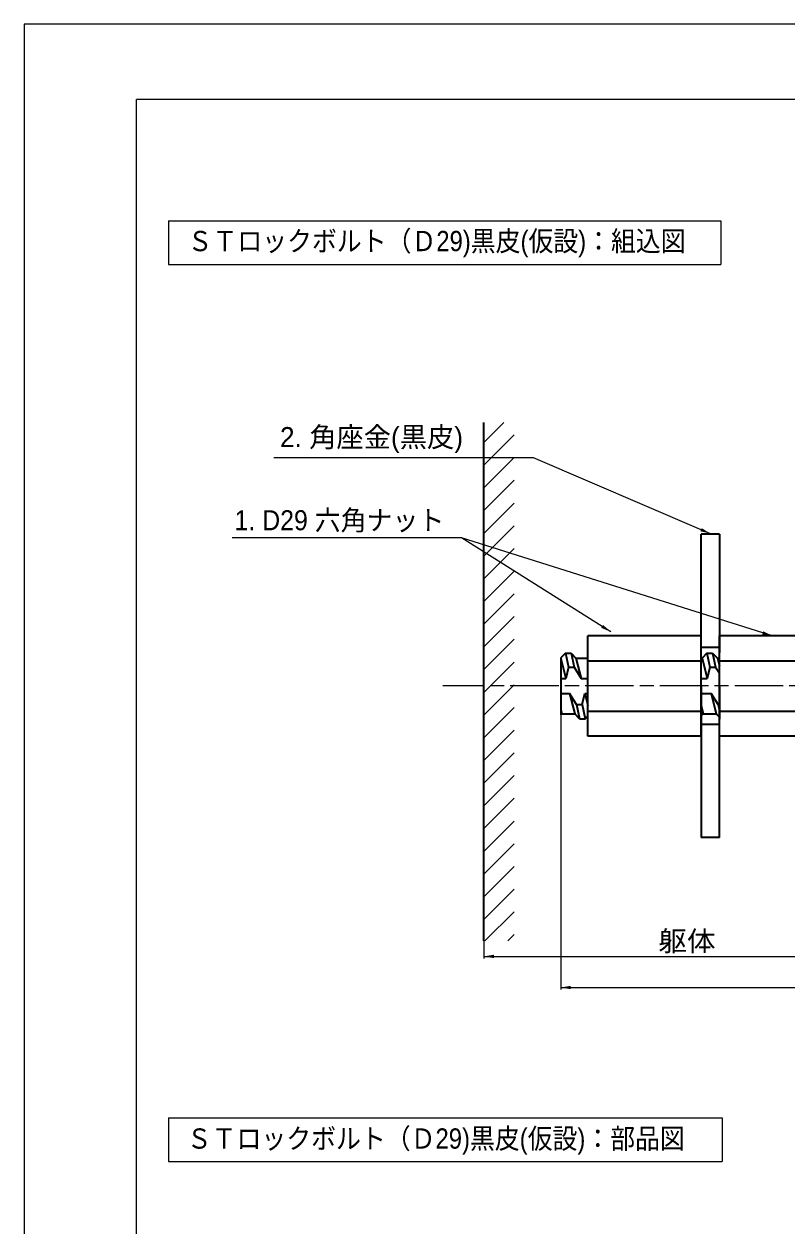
# Model space of a CAD drawing. Units: millimetres at full size, sheet at 1:2; details may follow other scales. Extents: x 212 to 1894, y 2197 to 3385.
# Drawn here: x 212 to 589, y 2791 to 3385 of the extents above; entities that cross this region are included whole.
import ezdxf
from ezdxf.enums import TextEntityAlignment as Align

# ---------------------------------------------------------------- set-up
doc = ezdxf.new("R2010")
doc.units = ezdxf.units.MM
doc.header["$LTSCALE"] = 2
doc.linetypes.add('CHAIN', pattern=[18.5, 12, -1.5, 3.5, -1.5])
for name, color, linetype, lineweight in [('1 外形線', 7, 'Continuous', 35), ('2 細い実線', 3, 'Continuous', 20), ('4 中心線', 1, 'CHAIN', 18), ('6寸法線', 4, 'Continuous', 13), ('7 枠・タイトル', 7, 'Continuous', 13), ('Defpoints_2', 7, 'Continuous', 13)]:
    doc.layers.add(name, color=color, linetype=linetype, lineweight=lineweight)
doc.styles.add('ＭＳ Ｐゴシック', font='')
doc.styles.get('ＭＳ Ｐゴシック').set_extended_font_data('MS PGothic')

# ---------------------------------------------------------------- blocks, each defined once
blk = doc.blocks.new('filled_arrow')
at = {"color": 0, "linetype": 'Continuous', "lineweight": -2}
blk.add_solid([(7.5, 1.25), (0, 0), (7.5, -1.25)], dxfattribs=at)

msp = doc.modelspace()

# ---------------------------------------------------------------- hatches: boundary and pattern name
at = {"layer": '2 細い実線'}
h = msp.add_hatch(dxfattribs=at)
h.set_pattern_fill('USER', color=256, style=0, pattern_type=2)
h.set_pattern_definition([(45, (209.944, 2196.967), (-5.61266, 5.61266), [])])
h.paths.add_polyline_path([(454.037, 3059.349), (454.037, 3057.859), (454.037, 3056.349), (454.037, 3048.499), (454.038, 2931.806), (439.038, 2931.806), (439.037, 3057.859), (439.036, 3188.124), (454.036, 3188.124), (454.037, 3067.199)])

# ---------------------------------------------------------------- linework, layer by layer
at = {"layer": '1 外形線'}
for p, q in [((439.038, 2931.806), (439.036, 3188.124)), ((546.593, 3074.36), (546.595, 3132.872)), ((555.595, 3132.872), (546.595, 3132.872)), ((555.595, 3132.872), (555.593, 3074.36)), ((490.593, 3033.034), (490.593, 3082.687)), ((546.593, 3082.687), (490.593, 3082.687)), ((546.593, 3033.034), (546.593, 3082.687)), ((555.592, 3033.034), (555.592, 3082.686)), ((611.592, 3082.686), (555.592, 3082.686)), ((479.428, 3074.06), (477.08, 3071.713)), ((477.08, 3071.713), (477.081, 3043.514)), ((477.08, 3071.453), (479.594, 3061.541)), ((479.428, 3074.06), (480.929, 3067.11)), ((479.428, 3074.06), (482.228, 3074.06)), ((482.228, 3074.06), (483.729, 3067.11)), ((482.228, 3074.06), (484.628, 3071.66)), ((484.628, 3071.66), (487.194, 3061.541)), ((484.628, 3071.66), (490.593, 3071.66)), ((555.593, 3076.86), (546.593, 3076.86)), ((546.593, 3057.86), (546.593, 3074.323)), ((546.593, 3071.66), (547.028, 3071.66)), ((549.428, 3074.06), (547.028, 3071.66)), ((547.028, 3071.66), (549.594, 3061.541)), ((549.428, 3074.06), (550.929, 3067.11)), ((549.428, 3074.06), (552.228, 3074.06)), ((552.228, 3074.06), (553.729, 3067.11)), ((552.228, 3074.06), (554.628, 3071.66)), ((554.628, 3071.66), (555.592, 3067.857)), ((554.628, 3071.66), (555.593, 3071.66)), ((555.592, 3057.86), (555.593, 3074.323)), ((480.929, 3067.11), (479.594, 3061.541)), ((480.929, 3067.11), (483.729, 3067.11)), ((483.729, 3067.11), (487.194, 3061.541)), ((490.593, 3070.273), (546.593, 3070.273)), ((550.929, 3067.11), (549.594, 3061.541)), ((550.929, 3067.11), (553.729, 3067.11)), ((553.729, 3067.11), (555.592, 3064.116)), ((555.592, 3070.273), (611.592, 3070.273)), ((477.081, 3061.541), (479.594, 3061.541)), ((487.194, 3061.541), (490.593, 3061.541)), ((546.593, 3061.541), (549.594, 3061.541)), ((477.081, 3054.179), (481.461, 3054.179)), ((484.926, 3048.611), (481.461, 3054.179)), ((481.461, 3054.179), (484.028, 3044.06)), ((487.726, 3048.611), (489.061, 3054.179)), ((489.061, 3054.179), (490.593, 3048.142)), ((489.061, 3054.179), (490.593, 3054.179)), ((546.593, 3057.86), (546.593, 3041.398)), ((546.593, 3054.179), (551.461, 3054.179)), ((554.926, 3048.611), (551.461, 3054.179)), ((551.461, 3054.179), (554.028, 3044.06)), ((555.592, 3057.86), (555.592, 3041.398)), ((484.926, 3048.611), (487.726, 3048.611)), ((484.926, 3048.611), (486.428, 3041.66)), ((487.726, 3048.611), (489.228, 3041.66)), ((546.593, 3048.142), (547.628, 3044.06)), ((554.926, 3048.611), (555.592, 3048.611)), ((554.926, 3048.611), (555.592, 3045.53)), ((477.081, 3046.216), (477.628, 3044.06)), ((477.081, 3043.514), (477.628, 3044.06)), ((477.628, 3044.06), (484.028, 3044.06)), ((486.428, 3041.66), (484.028, 3044.06)), ((486.428, 3041.66), (489.228, 3041.66)), ((489.228, 3041.66), (490.593, 3043.025)), ((490.593, 3045.447), (546.593, 3045.447)), ((546.592, 3041.36), (546.591, 2982.872)), ((546.593, 3043.025), (547.628, 3044.06)), ((547.628, 3044.06), (554.028, 3044.06)), ((555.592, 3042.496), (554.028, 3044.06)), ((555.591, 2982.872), (555.592, 3041.36)), ((555.592, 3045.447), (611.592, 3045.447)), ((555.592, 3038.86), (546.592, 3038.86)), ((546.593, 3033.034), (490.593, 3033.034)), ((611.592, 3033.034), (555.592, 3033.034)), ((555.591, 2982.872), (546.591, 2982.872))]:
    msp.add_line(p, q, dxfattribs=at)
at = {"layer": '4 中心線'}
msp.add_line((1660.15, 3057.86), (418.746, 3057.86), dxfattribs=at)
at = {"layer": '6寸法線'}
for p, q in [((477.081, 3043.451), (477.081, 2907.818)), ((439.038, 2931.744), (439.038, 2923.182)), ((439.038, 2924.182), (640.042, 2924.182)), ((477.081, 2908.818), (1621.828, 2908.818))]:
    msp.add_line(p, q, dxfattribs=at)
for points in [[(551.103, 3133.101), (546.506, 3135.069), (463.647, 3170.54), (335.214, 3170.54)], [(501.826, 3084.609), (497.593, 3087.271), (427.976, 3131.059), (314.694, 3131.059)], [(581.805, 3082.564), (577.036, 3084.068), (427.976, 3131.059)]]:
    msp.add_lwpolyline(points, dxfattribs=at)
at = {"layer": '7 枠・タイトル'}
for p, q in [((1838.02, 3347.745), (267.324, 3347.745)), ((267.324, 2234.192), (267.324, 3347.745)), ((283.161, 3287.665), (283.161, 3266.093)), ((283.161, 3287.665), (556.333, 3287.665)), ((556.333, 3287.665), (556.333, 3266.093)), ((283.161, 3266.093), (556.333, 3266.093)), ((283.161, 2844.328), (556.887, 2844.328)), ((283.161, 2844.328), (283.161, 2822.757)), ((556.887, 2844.328), (556.887, 2822.757)), ((283.161, 2822.757), (556.887, 2822.757))]:
    msp.add_line(p, q, dxfattribs=at)
at = {"layer": 'Defpoints_2'}
msp.add_lwpolyline([(211.672, 2196.969), (1893.672, 2196.969), (1893.672, 3384.969), (211.672, 3384.969)], close=True, dxfattribs=at)

# ---------------------------------------------------------------- block references
at = {"layer": '6寸法線', "xscale": 0.667, "yscale": 0.667}
for p, rotation in [((551.103, 3133.101), 156.8), ((501.826, 3084.609), 147.8), ((581.805, 3082.564), 162.5)]:
    msp.add_blockref('filled_arrow', p, dxfattribs=dict(at, rotation=rotation))
for p in [(439.038, 2924.182), (477.081, 2908.818)]:
    msp.add_blockref('filled_arrow', p, dxfattribs=at)

# ---------------------------------------------------------------- texts
at = {"layer": '6寸法線', "color": 7, "style": 'ＭＳ Ｐゴシック'}
msp.add_text('2. 角座金(黒皮)', height=9.897, dxfattribs=at).set_placement((338.269, 3172.916), align=Align.BOTTOM_LEFT)
at = {"layer": '6寸法線', "color": 7, "style": 'ＭＳ Ｐゴシック', "width": 0.95}
msp.add_text('1. D29 六角ナット', height=9.897, dxfattribs=at).set_placement((315.789, 3131.823), align=Align.BOTTOM_LEFT)
at = {"layer": '6寸法線', "style": 'ＭＳ Ｐゴシック', "width": 1.05}
msp.add_text('躯体', height=9.897, dxfattribs=at).set_placement((539.54, 2931.773), align=Align.MIDDLE_CENTER)
at = {"layer": '7 枠・タイトル', "style": 'ＭＳ Ｐゴシック', "width": 0.9}
for s, p in [('ＳＴロックボルト（Ｄ29)黒皮(仮設)：組込図', (292.566, 3269.706)), ('ＳＴロックボルト（Ｄ29)黒皮(仮設)：部品図', (292.167, 2826.164))]:
    msp.add_text(s, height=10.02, dxfattribs=at).set_placement(p, align=Align.BOTTOM_LEFT)

doc.saveas('drawing.dxf')
